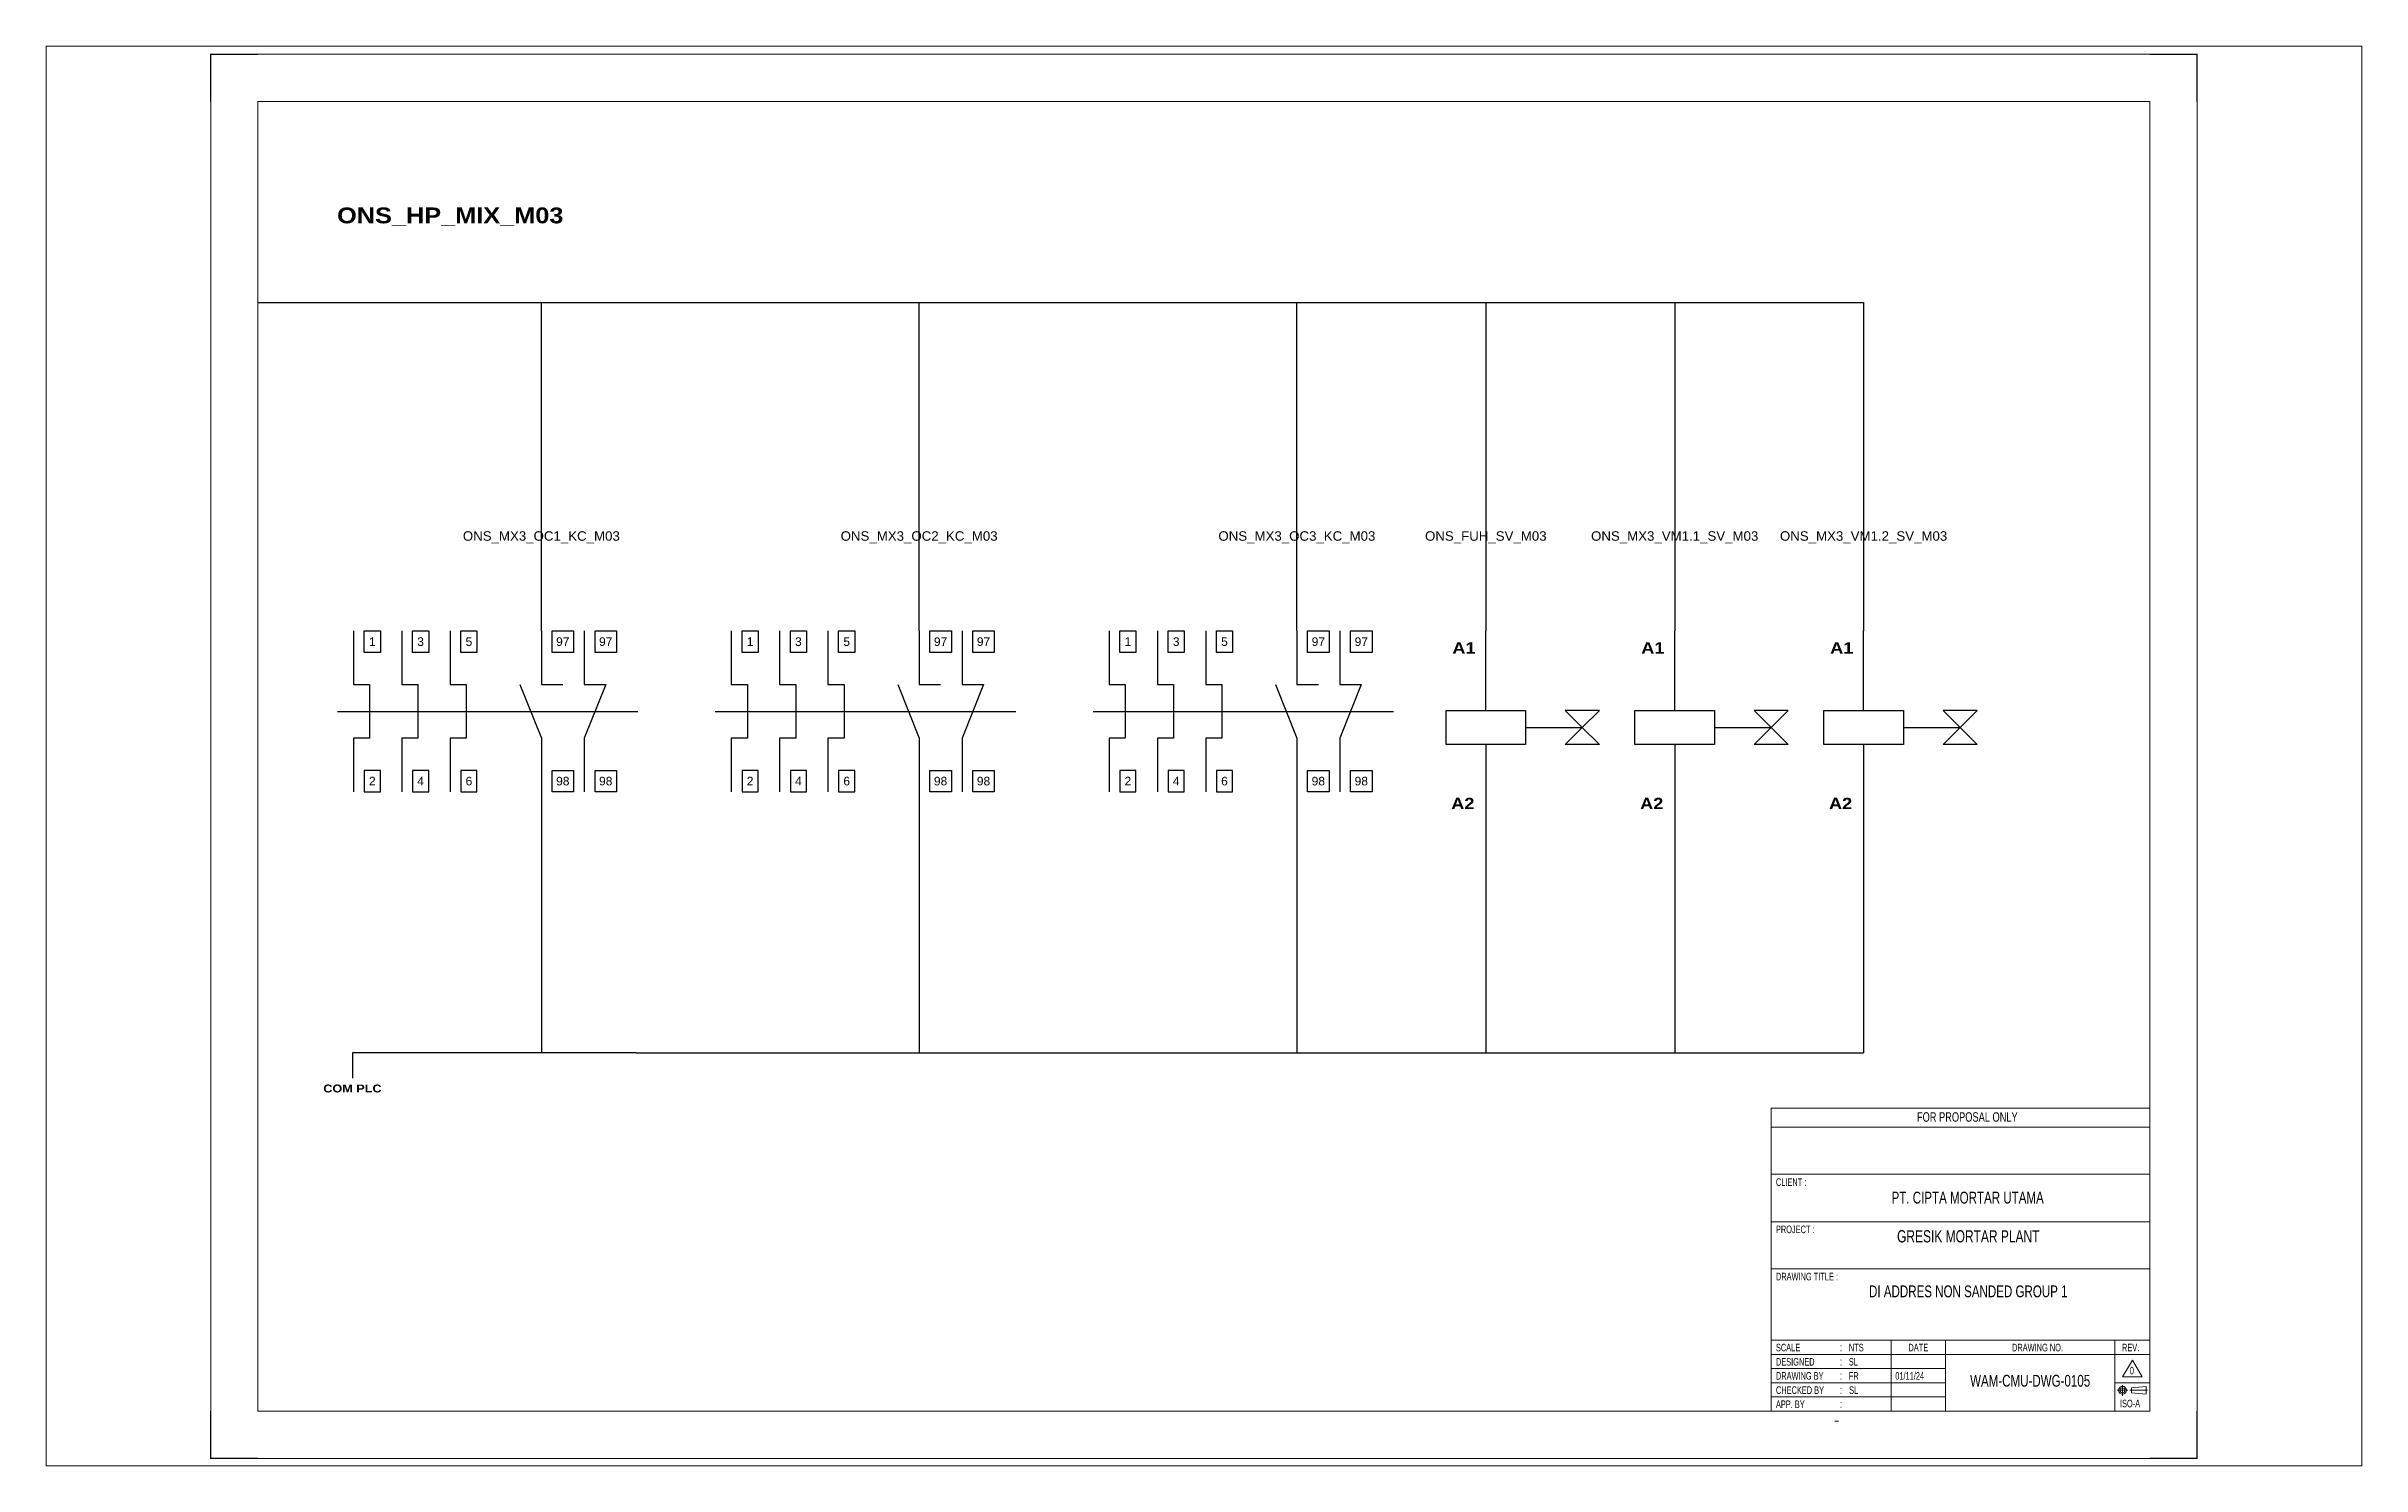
# Paper-space layout 'ONS_HP_MIX_M03' of a CAD drawing. Header units: centimetres. Extents: x 0 to 287, y 0 to 176.
# The model-space entities are those that its viewports show. They can reach past a viewport. Long polylines and large blocks are cut down to what shows.
import ezdxf
from ezdxf.enums import TextEntityAlignment as Align

# ---------------------------------------------------------------- set-up
doc = ezdxf.new("R2010")
doc.units = ezdxf.units.CM
doc.header["$MEASUREMENT"] = 0
doc.linetypes.add('CENTER', pattern=[2, 1.25, -0.25, 0.25, -0.25])
for name, color, linetype in [('1', 7, 'Continuous'), ('Etiket-Line-L', 7, 'Continuous'), ('EtIket-Line-S', 2, 'Continuous'), ('Etiket-Text-List0', 2, 'Continuous'), ('Etiket-Text-List1', 3, 'Continuous'), ('Etiket-Text-List2', 1, 'Continuous')]:
    doc.layers.add(name, color=color, linetype=linetype)
for name, color, linetype, lineweight in [('Center_line', 2, 'CENTER', 5), ('Etiket', 7, 'Continuous', 5), ('Object', 4, 'Continuous', 25)]:
    doc.layers.add(name, color=color, linetype=linetype, lineweight=lineweight)
doc.styles.add('Bold', font='ariblk.ttf', dxfattribs={"height": 25.4})
doc.styles.add('DIM', font='romans', dxfattribs={"height": 6.096})
doc.styles.get("Standard").update_dxf_attribs({"font": 'arial.ttf'})

# ---------------------------------------------------------------- blocks, each defined once
blk = doc.blocks.new('x5 Out Line')
at = {"const_width": 0.3}
for points in [[(9.65, 286.71), (0, 286.71), (0, 277.06)], [(405.45, 277.06), (405.45, 286.71), (395.8, 286.71)], [(0, 9.65), (0, 0), (9.65, 0)], [(405.45, 9.65), (405.45, 0), (395.8, 0)]]:
    blk.add_lwpolyline(points, dxfattribs=at)
at = {"lineweight": 15}
blk.add_lwpolyline([(395.8, 9.65), (395.8, 277.06), (9.65, 277.06), (9.65, 9.65)], close=True, dxfattribs=at)
at = {"layer": 'EtIket-Line-S', "lineweight": 9, "ltscale": 0.5}
blk.add_lwpolyline([(0, 0), (405.45, 0), (405.45, 286.71), (0, 286.71)], close=True, dxfattribs=at)
blk = doc.blocks.new('A$C6CDB76E5')
at = {"lineweight": 15}
for p, q in [((-196.2, 0), (-196.2, 157.1)), ((-196.2, 157.1), (0, 157.1)), ((0, 0), (0, 157.1)), ((-196.2, 147.3), (0, 147.3)), ((-196.2, 122.8), (0, 122.8)), ((-196.2, 98.2), (0, 98.2)), ((-196.2, 73.7), (0, 73.7)), ((-196.2, 36.8), (0, 36.8)), ((-134, 0), (-134, 36.8)), ((-105.9, 0), (-105.9, 36.8)), ((-18.1, 0), (-18.1, 36.8)), ((-196.2, 29.4), (0, 29.4)), ((-196.2, 22.1), (-105.9, 22.1)), ((-196.2, 14.7), (-105.9, 14.7)), ((-18.1, 14.7), (0, 14.7)), ((-196.2, 7.4), (-105.9, 7.4))]:
    blk.add_line(p, q, dxfattribs=at)
at = {"layer": 'Center_line', "lineweight": 13}
for p, q in [((-14.1, 13.5), (-14.1, 8)), ((-16.9, 10.8), (-11.3, 10.8)), ((-10.3, 10.8), (-1.2, 10.8))]:
    blk.add_line(p, q, dxfattribs=at)
at = {"layer": 'Etiket-Line-L', "lineweight": 15}
for p, q in [((0, 0), (0, 122.6)), ((-196.2, 0), (0, 0))]:
    blk.add_line(p, q, dxfattribs=at)
blk.add_lwpolyline([(-9, 26.4), (-4, 17.7), (-14.1, 17.7)], close=True, dxfattribs=at)
at = {"layer": 'Object', "lineweight": 15}
blk.add_lwpolyline([(-9.5, 9.5), (-1.9, 8.7), (-1.9, 12.8), (-9.5, 12)], close=True, dxfattribs=at)
for radius in [2.03, 1.27]:
    blk.add_circle((-14.1, 10.8), radius, dxfattribs=at)
at = {"layer": '1', "color": 3, "lineweight": 9, "width": 0.7}
blk.add_text('ISO-A', height=3.91, dxfattribs=at).set_placement((-15.4, 2))
at = {"layer": 'Etiket-Text-List0', "lineweight": 13, "width": 0.7}
for s, height, p in [('CLIENT :', 3.92, (-193.8, 116.8)), ('PROJECT :', 3.92, (-193.8, 92.3)), ('DRAWING TITLE :', 3.923, (-193.8, 67.8)), ('SCALE', 3.92, (-193.8, 31)), ('DESIGNED', 3.92, (-193.8, 23.6)), (':', 4.17, (-160.6, 31)), (':', 4.17, (-160.6, 23.6)), ('DATE', 3.92, (-125.1, 31)), ('DRAWING NO.', 3.923, (-71.4, 31)), ('REV.', 3.92, (-14.4, 31)), ('CHECKED BY ', 3.923, (-193.8, 8.9)), ('DRAWING BY', 3.92, (-193.8, 16.3)), (':', 4.17, (-160.6, 16.3)), (':', 4.17, (-160.6, 8.9)), ('APP. BY ', 3.92, (-193.8, 1.6)), (':', 4.17, (-160.6, 1.6))]:
    blk.add_text(s, height=height, dxfattribs=at).set_placement(p)
at = {"layer": 'Etiket-Text-List1', "lineweight": 9, "width": 0.7}
for tag, p in [('1:XXXX', (-156, 31)), ('EN', (-156, 23.6)), ('DD/MM/YY', (-131.3, 23.6)), ('EN', (-156, 16.3)), ('EN', (-155.8, 8.9)), ('DD/MM/YY', (-131.3, 16.3)), ('DD/MM/YY', (-131.3, 8.9)), ('1', (-10.3, 19.1)), ('EN', (-155.7, 1.6)), ('DD/MM/YY', (-131.3, 1.6))]:
    blk.add_attdef(tag, p, '', height=3.92, dxfattribs=at)
at = {"layer": 'Etiket-Text-List2', "lineweight": 13, "width": 0.7}
for tag, height, p in [('FOR FABRICATION', 4.9, (-94.6, 150.1)), ('CLIENT_NAME', 6.13, (-94.1, 107.7)), ('PROJECT_1', 4.9, (-94.1, 87.5)), ('PROJECT_2', 4.9, (-94.1, 79.2)), ('DRAWING_TITLE1', 6.13, (-94.1, 59)), ('DRAWING_TITLE2', 6.13, (-94.1, 49.9)), ('DRAWING_TITLE3', 6.13, (-94.1, 40.1)), ('LDP-X-XXX-AR-01', 6.13, (-62, 12.7))]:
    blk.add_attdef(tag, text='', height=height, dxfattribs=at).set_placement(p, align=Align.CENTER)

msp = doc.modelspace()

# ---------------------------------------------------------------- linework, layer by layer
at = {"color": 146, "ltscale": 50, "true_color": 0x105689}
for p, q in [((40743.8, 20454.6), (41340.8, 20454.6)), ((41340.8, 20454.6), (41937.8, 20454.6)), ((41639.3, 19416), (41639.3, 20454.6)), ((41937.8, 20454.6), (42534.8, 20454.6)), ((42534.8, 20454.6), (43131.8, 20454.6)), ((42833.3, 19416), (42833.3, 20454.6)), ((43131.8, 20454.6), (43728.8, 20454.6)), ((43728.8, 20454.6), (44325.8, 20454.6)), ((44027.3, 19416), (44027.3, 20454.6)), ((44325.8, 20454.6), (44922.8, 20454.6)), ((44624.3, 20454.6), (44624.3, 19416)), ((44922.8, 20454.6), (45519.8, 20454.6)), ((45221.3, 20454.6), (45221.3, 19416)), ((45519.8, 20454.6), (45818.3, 20454.6)), ((45818.3, 20454.6), (45818.3, 19416)), ((41639.3, 18907.2), (41639.3, 18081.8)), ((42833.3, 18907.2), (42833.3, 18081.8)), ((44027.3, 18907.2), (44027.3, 18081.8)), ((44624.3, 18813.5), (44624.3, 18081.8)), ((45221.3, 18813.5), (45221.3, 18081.8)), ((45818.3, 18813.5), (45818.3, 18081.8)), ((41938.8, 18081.8), (41042.3, 18081.8)), ((41042.3, 18081.8), (41042.3, 18001.8)), ((41938.8, 18081.8), (43133.8, 18081.8)), ((43133.8, 18081.8), (43133.8, 18081.8)), ((43133.8, 18081.8), (45818.3, 18081.8))]:
    msp.add_line(p, q, dxfattribs=at)
at = {"ltscale": 50}
for p, q in [((41639.3, 19416), (41639.3, 19246.4)), ((41775, 19416), (41775, 19246.4)), ((42833.3, 19416), (42833.3, 19246.4)), ((42969, 19416), (42969, 19246.4)), ((44027.3, 19416), (44027.3, 19246.4)), ((44163, 19416), (44163, 19246.4)), ((44624.3, 19164.7), (44624.3, 19416)), ((45221.3, 19164.7), (45221.3, 19416)), ((45818.3, 19164.7), (45818.3, 19416)), ((40994.9, 19161.6), (41944.6, 19161.6)), ((42188.9, 19161.6), (43138.6, 19161.6)), ((43382.9, 19161.6), (44332.6, 19161.6)), ((44750, 19110.8), (44929.4, 19110.8)), ((45347, 19110.8), (45526.4, 19110.8)), ((45944, 19110.8), (46123.4, 19110.8)), ((41639.3, 19076.8), (41639.3, 18907.2)), ((41775, 19076.8), (41775, 18907.2)), ((42833.3, 19076.8), (42833.3, 18907.2)), ((42969, 19076.8), (42969, 18907.2)), ((44027.3, 19076.8), (44027.3, 18907.2)), ((44163, 19076.8), (44163, 18907.2)), ((44624.3, 19057), (44624.3, 18805.7)), ((45221.3, 19057), (45221.3, 18805.7)), ((45818.3, 19057), (45818.3, 18805.7))]:
    msp.add_line(p, q, dxfattribs=at)
at = {"color": 1, "ltscale": 50}
for points in [[(41045.7, 19416), (41045.7, 19246.4), (41096.6, 19246.4), (41096.6, 19076.8), (41045.7, 19076.8), (41045.7, 18907.2)], [(41198.4, 19416), (41198.4, 19246.4), (41249.3, 19246.4), (41249.3, 19076.8), (41198.4, 19076.8), (41198.4, 18907.2)], [(41351, 19416), (41351, 19246.4), (41401.9, 19246.4), (41401.9, 19076.8), (41351, 19076.8), (41351, 18907.2)], [(42239.7, 19416), (42239.7, 19246.4), (42290.6, 19246.4), (42290.6, 19076.8), (42239.7, 19076.8), (42239.7, 18907.2)], [(42392.4, 19416), (42392.4, 19246.4), (42443.3, 19246.4), (42443.3, 19076.8), (42392.4, 19076.8), (42392.4, 18907.2)], [(42545, 19416), (42545, 19246.4), (42595.9, 19246.4), (42595.9, 19076.8), (42545, 19076.8), (42545, 18907.2)], [(43433.7, 19416), (43433.7, 19246.4), (43484.6, 19246.4), (43484.6, 19076.8), (43433.7, 19076.8), (43433.7, 18907.2)], [(43586.4, 19416), (43586.4, 19246.4), (43637.3, 19246.4), (43637.3, 19076.8), (43586.4, 19076.8), (43586.4, 18907.2)], [(43739, 19416), (43739, 19246.4), (43789.9, 19246.4), (43789.9, 19076.8), (43739, 19076.8), (43739, 18907.2)]]:
    msp.add_lwpolyline(points, dxfattribs=at)
at = {"ltscale": 50}
for points in [[(41079.7, 19416), (41130.5, 19416), (41130.5, 19348.1), (41079.7, 19348.1)], [(41232.3, 19416), (41283.2, 19416), (41283.2, 19348.1), (41232.3, 19348.1)], [(41384.9, 19416), (41435.8, 19416), (41435.8, 19348.1), (41384.9, 19348.1)], [(41673.2, 19416), (41741.1, 19416), (41741.1, 19348.1), (41673.2, 19348.1)], [(41808.9, 19416), (41876.7, 19416), (41876.7, 19348.1), (41808.9, 19348.1)], [(42273.7, 19416), (42324.5, 19416), (42324.5, 19348.1), (42273.7, 19348.1)], [(42426.3, 19416), (42477.2, 19416), (42477.2, 19348.1), (42426.3, 19348.1)], [(42578.9, 19416), (42629.8, 19416), (42629.8, 19348.1), (42578.9, 19348.1)], [(42867.2, 19416), (42935.1, 19416), (42935.1, 19348.1), (42867.2, 19348.1)], [(43002.9, 19416), (43070.7, 19416), (43070.7, 19348.1), (43002.9, 19348.1)], [(43467.7, 19416), (43518.5, 19416), (43518.5, 19348.1), (43467.7, 19348.1)], [(43620.3, 19416), (43671.2, 19416), (43671.2, 19348.1), (43620.3, 19348.1)], [(43772.9, 19416), (43823.8, 19416), (43823.8, 19348.1), (43772.9, 19348.1)], [(44061.2, 19416), (44129.1, 19416), (44129.1, 19348.1), (44061.2, 19348.1)], [(44196.9, 19416), (44264.7, 19416), (44264.7, 19348.1), (44196.9, 19348.1)], [(44498.7, 19164.7), (44750, 19164.7), (44750, 19057), (44498.7, 19057)], [(44929.4, 19110.8), (44983.3, 19164.7), (44875.6, 19164.7)], [(44929.4, 19110.8), (44983.3, 19057), (44875.6, 19057)], [(45095.7, 19164.7), (45347, 19164.7), (45347, 19057), (45095.7, 19057)], [(45526.4, 19110.8), (45580.3, 19164.7), (45472.6, 19164.7)], [(45526.4, 19110.8), (45580.3, 19057), (45472.6, 19057)], [(45692.7, 19164.7), (45944, 19164.7), (45944, 19057), (45692.7, 19057)], [(46123.4, 19110.8), (46177.3, 19164.7), (46069.6, 19164.7)], [(46123.4, 19110.8), (46177.3, 19057), (46069.6, 19057)], [(41079.7, 18907.2), (41130.5, 18907.2), (41130.5, 18975), (41079.7, 18975)], [(41232.3, 18907.2), (41283.2, 18907.2), (41283.2, 18975), (41232.3, 18975)], [(41384.9, 18907.2), (41435.8, 18907.2), (41435.8, 18975), (41384.9, 18975)], [(41673.2, 18975), (41741.1, 18975), (41741.1, 18907.2), (41673.2, 18907.2)], [(41808.9, 18975), (41876.7, 18975), (41876.7, 18907.2), (41808.9, 18907.2)], [(42273.7, 18907.2), (42324.5, 18907.2), (42324.5, 18975), (42273.7, 18975)], [(42426.3, 18907.2), (42477.2, 18907.2), (42477.2, 18975), (42426.3, 18975)], [(42578.9, 18907.2), (42629.8, 18907.2), (42629.8, 18975), (42578.9, 18975)], [(42867.2, 18975), (42935.1, 18975), (42935.1, 18907.2), (42867.2, 18907.2)], [(43002.9, 18975), (43070.7, 18975), (43070.7, 18907.2), (43002.9, 18907.2)], [(43467.7, 18907.2), (43518.5, 18907.2), (43518.5, 18975), (43467.7, 18975)], [(43620.3, 18907.2), (43671.2, 18907.2), (43671.2, 18975), (43620.3, 18975)], [(43772.9, 18907.2), (43823.8, 18907.2), (43823.8, 18975), (43772.9, 18975)], [(44061.2, 18975), (44129.1, 18975), (44129.1, 18907.2), (44061.2, 18907.2)], [(44196.9, 18975), (44264.7, 18975), (44264.7, 18907.2), (44196.9, 18907.2)]]:
    msp.add_lwpolyline(points, close=True, dxfattribs=at)
for points in [[(41571.5, 19246.4), (41639.3, 19076.8)], [(41639.3, 19246.4), (41707.1, 19246.4)], [(41775, 19246.4), (41842.8, 19246.4), (41775, 19076.8)], [(42765.5, 19246.4), (42833.3, 19076.8)], [(42833.3, 19246.4), (42901.1, 19246.4)], [(42969, 19246.4), (43036.8, 19246.4), (42969, 19076.8)], [(43959.5, 19246.4), (44027.3, 19076.8)], [(44027.3, 19246.4), (44095.1, 19246.4)], [(44163, 19246.4), (44230.8, 19246.4), (44163, 19076.8)]]:
    msp.add_lwpolyline(points, dxfattribs=at)

# ---------------------------------------------------------------- block references
at = {"layer": 'Etiket', "lineweight": 0}
ref = msp.add_blockref('A$C6CDB76E5', (46722.7, 16949.3), dxfattribs=dict(at, xscale=6.095870930054101, yscale=6.095870930054101, zscale=6.095870930054101))
ref.add_attrib('FOR FABRICATION', 'FOR PROPOSAL ONLY', dxfattribs={"layer": 'Etiket-Text-List2', "lineweight": 13, "height": 29.894, "width": 0.7}).set_placement((46146.2, 17864.2), align=Align.CENTER)
ref.add_attrib('CLIENT_NAME', 'PT. CIPTA MORTAR UTAMA', dxfattribs={"layer": 'Etiket-Text-List2', "lineweight": 13, "height": 37.368, "width": 0.7}).set_placement((46147.3, 17605.6), align=Align.CENTER)
ref.add_attrib('PROJECT_1', 'GRESIK MORTAR PLANT', dxfattribs={"layer": 'Etiket-Text-List2', "lineweight": 13, "height": 38.709, "width": 0.7}).set_placement((46149.2, 17482.6), align=Align.CENTER)
ref.add_attrib('DRAWING_TITLE1', 'DI ADDRES NON SANDED GROUP 1', dxfattribs={"layer": 'Etiket-Text-List2', "lineweight": 13, "height": 37.368, "width": 0.7}).set_placement((46149.2, 17309.2), align=Align.CENTER)
ref.add_attrib('1:XXXX', 'NTS', (45771.8, 17138.2), dxfattribs={"layer": 'Etiket-Text-List1', "lineweight": 13, "height": 23.92, "width": 0.7})
ref.add_attrib('EN', 'SL', (45771.8, 17093.4), dxfattribs={"layer": 'Etiket-Text-List1', "lineweight": 13, "height": 23.92, "width": 0.7})
ref.add_attrib('EN', 'FR', (45771.8, 17048.5), dxfattribs={"layer": 'Etiket-Text-List1', "lineweight": 13, "height": 23.92, "width": 0.7})
ref.add_attrib('DD/MM/YY', '01/11/24', (45918.5, 17048.5), dxfattribs={"layer": 'Etiket-Text-List1', "lineweight": 13, "height": 23.92, "width": 0.7})
ref.add_attrib('EN', 'SL', (45772.6, 17003.7), dxfattribs={"layer": 'Etiket-Text-List1', "lineweight": 13, "height": 23.92, "width": 0.7})
ref.add_attrib('LDP-X-XXX-AR-01', 'WAM-CMU-DWG-0105', dxfattribs={"layer": 'Etiket-Text-List2', "lineweight": 15, "height": 37.368, "width": 0.7}).set_placement((46344.7, 17026.5), align=Align.CENTER)
ref.add_attrib('1', '0', (46659.8, 17065.4), dxfattribs={"layer": 'Etiket-Text-List1', "lineweight": 13, "height": 23.9, "width": 0.7})
at = {"layer": 'Etiket-Line-L', "lineweight": 0}
ref = msp.add_blockref('x5 Out Line', (40594.3, 16799.8), dxfattribs=dict(at, xscale=15.48351216233742, yscale=15.48351216233742, zscale=15.48351216233742))
ref.add_attrib('FILE_NAME', '-', (45724.5, 16907.8), dxfattribs={"layer": 'Etiket-Text-List1', "lineweight": 13, "height": 21.7, "style": 'DIM', "width": 0.7})

# ---------------------------------------------------------------- texts
at = {"ltscale": 500, "style": 'Bold'}
msp.add_text('ONS_HP_MIX_M03', height=50, dxfattribs=at).set_placement((40993.8, 20704.6))
at = {"ltscale": 50}
for s, p in [('ONS_MX3_OC1_KC_M03', (41639.3, 19716)), ('ONS_MX3_OC2_KC_M03', (42833.3, 19716)), ('ONS_MX3_OC3_KC_M03', (44027.3, 19716)), ('ONS_FUH_SV_M03', (44624.3, 19716)), ('ONS_MX3_VM1.1_SV_M03', (45221.3, 19716)), ('ONS_MX3_VM1.2_SV_M03', (45818.3, 19716))]:
    msp.add_text(s, height=30, dxfattribs=at).set_placement(p, align=Align.MIDDLE_CENTER)
at = {"ltscale": 500}
for s, height, p in [('1', 27.1, (41105.1, 19382)), ('3', 27.1, (41257.7, 19382)), ('5', 27.1, (41410.4, 19382)), ('97', 27.13, (41707.1, 19382)), ('97', 27.13, (41842.8, 19382)), ('1', 27.1, (42299.1, 19382)), ('3', 27.1, (42451.7, 19382)), ('5', 27.1, (42604.4, 19382)), ('97', 27.13, (42901.1, 19382)), ('97', 27.13, (43036.8, 19382)), ('1', 27.1, (43493.1, 19382)), ('3', 27.1, (43645.7, 19382)), ('5', 27.1, (43798.4, 19382)), ('97', 27.13, (44095.1, 19382)), ('97', 27.13, (44230.8, 19382)), ('2', 27.1, (41105.1, 18941.1)), ('4', 27.1, (41257.7, 18941.1)), ('6', 27.1, (41410.4, 18941.1)), ('98', 27.13, (41707.1, 18941.1)), ('98', 27.13, (41842.8, 18941.1)), ('2', 27.1, (42299.1, 18941.1)), ('4', 27.1, (42451.7, 18941.1)), ('6', 27.1, (42604.4, 18941.1)), ('98', 27.13, (42901.1, 18941.1)), ('98', 27.13, (43036.8, 18941.1)), ('2', 27.1, (43493.1, 18941.1)), ('4', 27.1, (43645.7, 18941.1)), ('6', 27.1, (43798.4, 18941.1)), ('98', 27.13, (44095.1, 18941.1)), ('98', 27.13, (44230.8, 18941.1))]:
    msp.add_text(s, height=height, dxfattribs=at).set_placement(p, align=Align.MIDDLE_CENTER)
at = {"ltscale": 500, "style": 'Bold'}
for p in [(44592, 19380.1), (45189, 19380.1), (45786, 19380.1)]:
    msp.add_text('A1', height=35.9, dxfattribs=at).set_placement(p, align=Align.TOP_RIGHT)
for p in [(44588.4, 18841.6), (45185.4, 18841.6), (45782.4, 18841.6)]:
    msp.add_text('A2', height=35.9, dxfattribs=at).set_placement(p, align=Align.BOTTOM_RIGHT)
at = {"ltscale": 50, "style": 'Bold'}
msp.add_text('COM PLC', height=25, dxfattribs=at).set_placement((41042.3, 17981.8), align=Align.TOP_CENTER)

psp = doc.layouts.new('ONS_HP_MIX_M03')

# ---------------------------------------------------------------- viewports
at = {"layer": '0'}
psp.add_viewport(center=(143.5, 88), size=(287, 175.9982), view_center_point=(43733.66, 19020.45), view_height=4487.6275, dxfattribs=at)

doc.saveas('drawing.dxf')
